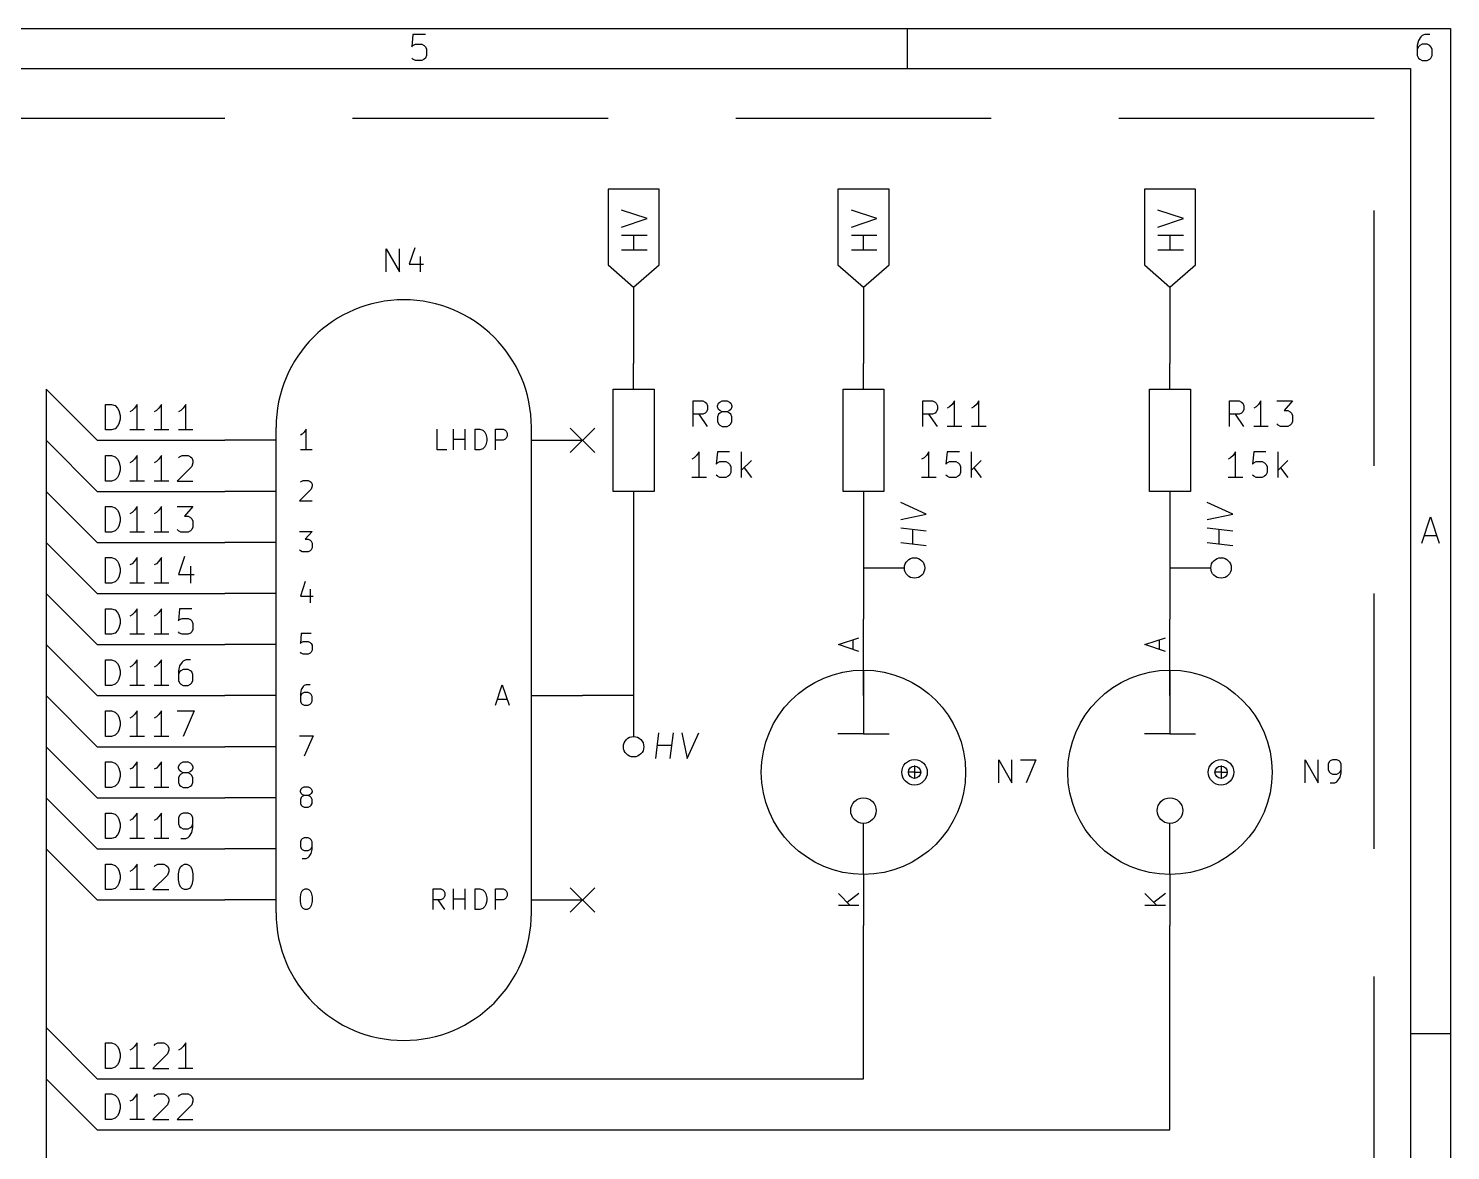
# Model space of a CAD drawing. Extents: x 0.4 to 11.3, y -7.9 to -0.4.
# Drawn here: x 8.515 to 11.299, y -2.591 to -0.394 of the extents above; entities that cross this region are included whole.
import ezdxf

# ---------------------------------------------------------------- set-up
doc = ezdxf.new("R2010")
doc.units = 0
doc.header["$MEASUREMENT"] = 0
doc.linetypes.add('DASHED', pattern=[0.75, 0.5, -0.25])
for name, color, linetype in [('BLUE2', 5, 'CONTINUOUS'), ('BLUE3', 171, 'CONTINUOUS'), ('CYAN2', 4, 'CONTINUOUS'), ('GRAY1', 251, 'CONTINUOUS'), ('GREEN3', 91, 'CONTINUOUS'), ('RED2', 1, 'CONTINUOUS'), ('RED3', 11, 'CONTINUOUS')]:
    doc.layers.add(name, color=color, linetype=linetype)

msp = doc.modelspace()

# ---------------------------------------------------------------- linework, layer by layer
at = {"layer": 'BLUE2', "linetype": 'CONTINUOUS'}
for p, q in [((8.55, -1.1), (8.55, -1.2)), ((9.576, -1.176), (9.624, -1.224)), ((9.624, -1.176), (9.576, -1.224)), ((8.55, -1.2), (8.55, -1.3)), ((8.55, -1.3), (8.55, -1.4)), ((8.55, -1.4), (8.55, -1.5)), ((8.55, -1.5), (8.55, -1.6)), ((8.55, -1.6), (8.55, -1.7)), ((8.55, -1.7), (8.55, -1.8)), ((8.55, -1.8), (8.55, -1.9)), ((8.55, -1.9), (8.55, -2)), ((8.55, -2), (8.55, -2.35)), ((9.576, -2.076), (9.624, -2.124)), ((9.624, -2.076), (9.576, -2.124)), ((8.55, -2.35), (8.55, -2.45)), ((8.55, -2.45), (8.55, -2.95))]:
    msp.add_line(p, q, dxfattribs=at)
at = {"layer": 'BLUE3', "linetype": 'DASHED'}
for p, q in [((11.15, -0.57), (5.3, -0.57)), ((11.15, -6.5), (11.15, -0.57))]:
    msp.add_line(p, q, dxfattribs=at)
at = {"layer": 'CYAN2', "linetype": 'CONTINUOUS'}
for p, q in [((9.2157, -0.8705), (9.2157, -0.8255)), ((9.2157, -0.8255), (9.2414, -0.8705)), ((9.2414, -0.8705), (9.2414, -0.8255)), ((9.2714, -0.8234), (9.2607, -0.8555)), ((9.2607, -0.8555), (9.2886, -0.8555)), ((9.2821, -0.8405), (9.2821, -0.8705)), ((9.8163, -1.1728), (9.8163, -1.1228)), ((9.8163, -1.1228), (9.8353, -1.1228)), ((9.8353, -1.1228), (9.8401, -1.1252)), ((9.8401, -1.1252), (9.8425, -1.1276)), ((9.8425, -1.1276), (9.8449, -1.1323)), ((9.8449, -1.1395), (9.8425, -1.1442)), ((9.8449, -1.1323), (9.8449, -1.1395)), ((9.8639, -1.1323), (9.8663, -1.1276)), ((9.8639, -1.1347), (9.8639, -1.1323)), ((9.8663, -1.1395), (9.8639, -1.1347)), ((9.8663, -1.1276), (9.8687, -1.1252)), ((9.8687, -1.1418), (9.8663, -1.1395)), ((9.8687, -1.1252), (9.8734, -1.1228)), ((9.8734, -1.1228), (9.8829, -1.1228)), ((9.8829, -1.1228), (9.8877, -1.1252)), ((9.8877, -1.1252), (9.8901, -1.1276)), ((9.8901, -1.1395), (9.8877, -1.1418)), ((9.8901, -1.1276), (9.8925, -1.1323)), ((9.8925, -1.1347), (9.8901, -1.1395)), ((9.8925, -1.1323), (9.8925, -1.1347)), ((10.2663, -1.1728), (10.2663, -1.1228)), ((10.2663, -1.1228), (10.2853, -1.1228)), ((10.2853, -1.1228), (10.2901, -1.1252)), ((10.2901, -1.1252), (10.2925, -1.1276)), ((10.2925, -1.1276), (10.2949, -1.1323)), ((10.2949, -1.1395), (10.2925, -1.1442)), ((10.2949, -1.1323), (10.2949, -1.1395)), ((10.3187, -1.1347), (10.3139, -1.1371)), ((10.3234, -1.1299), (10.3187, -1.1347)), ((10.3282, -1.1228), (10.3234, -1.1299)), ((10.3282, -1.1728), (10.3282, -1.1228)), ((10.3663, -1.1347), (10.3615, -1.1371)), ((10.371, -1.1299), (10.3663, -1.1347)), ((10.3758, -1.1228), (10.371, -1.1299)), ((10.3758, -1.1728), (10.3758, -1.1228)), ((10.8663, -1.1728), (10.8663, -1.1228)), ((10.8663, -1.1228), (10.8853, -1.1228)), ((10.8853, -1.1228), (10.8901, -1.1252)), ((10.8901, -1.1252), (10.8925, -1.1276)), ((10.8925, -1.1276), (10.8949, -1.1323)), ((10.8949, -1.1395), (10.8925, -1.1442)), ((10.8949, -1.1323), (10.8949, -1.1395)), ((10.9187, -1.1347), (10.9139, -1.1371)), ((10.9234, -1.1299), (10.9187, -1.1347)), ((10.9282, -1.1228), (10.9234, -1.1299)), ((10.9282, -1.1728), (10.9282, -1.1228)), ((10.9591, -1.1228), (10.9901, -1.1228)), ((10.9901, -1.1228), (10.9734, -1.1418)), ((9.8353, -1.149), (9.8163, -1.149)), ((9.8449, -1.1728), (9.8282, -1.149)), ((9.8401, -1.1466), (9.8353, -1.149)), ((9.8425, -1.1442), (9.8401, -1.1466)), ((9.8663, -1.149), (9.8639, -1.1538)), ((9.8639, -1.1538), (9.8639, -1.1633)), ((9.8639, -1.1633), (9.8663, -1.168)), ((9.8687, -1.1466), (9.8663, -1.149)), ((9.8663, -1.168), (9.8687, -1.1704)), ((9.8734, -1.1442), (9.8687, -1.1418)), ((9.8734, -1.1442), (9.8687, -1.1466)), ((9.8829, -1.1442), (9.8734, -1.1442)), ((9.8877, -1.1418), (9.8829, -1.1442)), ((9.8877, -1.1466), (9.8829, -1.1442)), ((9.8901, -1.149), (9.8877, -1.1466)), ((9.8877, -1.1704), (9.8901, -1.168)), ((9.8925, -1.1538), (9.8901, -1.149)), ((9.8901, -1.168), (9.8925, -1.1633)), ((9.8925, -1.1633), (9.8925, -1.1538)), ((10.2853, -1.149), (10.2663, -1.149)), ((10.2949, -1.1728), (10.2782, -1.149)), ((10.2901, -1.1466), (10.2853, -1.149)), ((10.2925, -1.1442), (10.2901, -1.1466)), ((10.8853, -1.149), (10.8663, -1.149)), ((10.8949, -1.1728), (10.8782, -1.149)), ((10.8901, -1.1466), (10.8853, -1.149)), ((10.8925, -1.1442), (10.8901, -1.1466)), ((10.9615, -1.1704), (10.9591, -1.168)), ((10.9734, -1.1418), (10.9806, -1.1418)), ((10.9806, -1.1418), (10.9853, -1.1442)), ((10.9853, -1.1442), (10.9877, -1.1466)), ((10.9877, -1.168), (10.9853, -1.1704)), ((10.9877, -1.1466), (10.9901, -1.1514)), ((10.9901, -1.1633), (10.9877, -1.168)), ((10.9901, -1.1514), (10.9901, -1.1633)), ((9.0514, -1.188), (9.0476, -1.1899)), ((9.0552, -1.1842), (9.0514, -1.188)), ((9.059, -1.1785), (9.0552, -1.1842)), ((9.059, -1.2185), (9.059, -1.1785)), ((9.3152, -1.2185), (9.3152, -1.1785)), ((9.3476, -1.2185), (9.3476, -1.1785)), ((9.3705, -1.2185), (9.3705, -1.1785)), ((9.3895, -1.2185), (9.3895, -1.1785)), ((9.3895, -1.1785), (9.399, -1.1785)), ((9.399, -1.1785), (9.4048, -1.1804)), ((9.4048, -1.1804), (9.4086, -1.1842)), ((9.4086, -1.1842), (9.4105, -1.188)), ((9.4105, -1.188), (9.4124, -1.1956)), ((9.4124, -1.1956), (9.4124, -1.2014)), ((9.4295, -1.2185), (9.4295, -1.1785)), ((9.4295, -1.1785), (9.4448, -1.1785)), ((9.4448, -1.1785), (9.4486, -1.1804)), ((9.4486, -1.1804), (9.4505, -1.1823)), ((9.4505, -1.1956), (9.4486, -1.1976)), ((9.4505, -1.1823), (9.4524, -1.1861)), ((9.4524, -1.1918), (9.4505, -1.1956)), ((9.4524, -1.1861), (9.4524, -1.1918)), ((9.8687, -1.1704), (9.8734, -1.1728)), ((9.8734, -1.1728), (9.8829, -1.1728)), ((9.8829, -1.1728), (9.8877, -1.1704)), ((10.3425, -1.1728), (10.3139, -1.1728)), ((10.3901, -1.1728), (10.3615, -1.1728)), ((10.9425, -1.1728), (10.9139, -1.1728)), ((10.9663, -1.1728), (10.9615, -1.1704)), ((10.9806, -1.1728), (10.9663, -1.1728)), ((10.9853, -1.1704), (10.9806, -1.1728)), ((9.0705, -1.2185), (9.0476, -1.2185)), ((9.3343, -1.2185), (9.3152, -1.2185)), ((9.3476, -1.1976), (9.3705, -1.1976)), ((9.399, -1.2185), (9.3895, -1.2185)), ((9.4048, -1.2166), (9.399, -1.2185)), ((9.4086, -1.2128), (9.4048, -1.2166)), ((9.4105, -1.209), (9.4086, -1.2128)), ((9.4124, -1.2014), (9.4105, -1.209)), ((9.4448, -1.1995), (9.4295, -1.1995)), ((9.4486, -1.1976), (9.4448, -1.1995)), ((9.8282, -1.2228), (9.8234, -1.2299)), ((9.8282, -1.2728), (9.8282, -1.2228)), ((9.8639, -1.2228), (9.8615, -1.2466)), ((9.8877, -1.2228), (9.8639, -1.2228)), ((9.9115, -1.2728), (9.9115, -1.2228)), ((10.2782, -1.2228), (10.2734, -1.2299)), ((10.2782, -1.2728), (10.2782, -1.2228)), ((10.3139, -1.2228), (10.3115, -1.2466)), ((10.3377, -1.2228), (10.3139, -1.2228)), ((10.3615, -1.2728), (10.3615, -1.2228)), ((10.8782, -1.2228), (10.8734, -1.2299)), ((10.8782, -1.2728), (10.8782, -1.2228)), ((10.9139, -1.2228), (10.9115, -1.2466)), ((10.9377, -1.2228), (10.9139, -1.2228)), ((10.9615, -1.2728), (10.9615, -1.2228)), ((9.8187, -1.2347), (9.8139, -1.2371)), ((9.8234, -1.2299), (9.8187, -1.2347)), ((9.8615, -1.2466), (9.8639, -1.2442)), ((9.8639, -1.2442), (9.8687, -1.2418)), ((9.8687, -1.2418), (9.8806, -1.2418)), ((9.8806, -1.2418), (9.8853, -1.2442)), ((9.8853, -1.2442), (9.8877, -1.2466)), ((9.8877, -1.2466), (9.8901, -1.2514)), ((9.8901, -1.2514), (9.8901, -1.2633)), ((9.9306, -1.2395), (9.9115, -1.2585)), ((10.2687, -1.2347), (10.2639, -1.2371)), ((10.2734, -1.2299), (10.2687, -1.2347)), ((10.3115, -1.2466), (10.3139, -1.2442)), ((10.3139, -1.2442), (10.3187, -1.2418)), ((10.3187, -1.2418), (10.3306, -1.2418)), ((10.3306, -1.2418), (10.3353, -1.2442)), ((10.3353, -1.2442), (10.3377, -1.2466)), ((10.3377, -1.2466), (10.3401, -1.2514)), ((10.3401, -1.2514), (10.3401, -1.2633)), ((10.3806, -1.2395), (10.3615, -1.2585)), ((10.8687, -1.2347), (10.8639, -1.2371)), ((10.8734, -1.2299), (10.8687, -1.2347)), ((10.9115, -1.2466), (10.9139, -1.2442)), ((10.9139, -1.2442), (10.9187, -1.2418)), ((10.9187, -1.2418), (10.9306, -1.2418)), ((10.9306, -1.2418), (10.9353, -1.2442)), ((10.9353, -1.2442), (10.9377, -1.2466)), ((10.9377, -1.2466), (10.9401, -1.2514)), ((10.9401, -1.2514), (10.9401, -1.2633)), ((10.9806, -1.2395), (10.9615, -1.2585)), ((9.0476, -1.2823), (9.0495, -1.2804)), ((9.0495, -1.2804), (9.0533, -1.2785)), ((9.0533, -1.2785), (9.0629, -1.2785)), ((9.0629, -1.2785), (9.0667, -1.2804)), ((9.0667, -1.2804), (9.0686, -1.2823)), ((9.8425, -1.2728), (9.8139, -1.2728)), ((9.8639, -1.2704), (9.8615, -1.268)), ((9.8687, -1.2728), (9.8639, -1.2704)), ((9.8806, -1.2728), (9.8687, -1.2728)), ((9.8853, -1.2704), (9.8806, -1.2728)), ((9.8877, -1.268), (9.8853, -1.2704)), ((9.8901, -1.2633), (9.8877, -1.268)), ((9.9163, -1.2538), (9.9306, -1.2728)), ((10.2925, -1.2728), (10.2639, -1.2728)), ((10.3139, -1.2704), (10.3115, -1.268)), ((10.3187, -1.2728), (10.3139, -1.2704)), ((10.3306, -1.2728), (10.3187, -1.2728)), ((10.3353, -1.2704), (10.3306, -1.2728)), ((10.3377, -1.268), (10.3353, -1.2704)), ((10.3401, -1.2633), (10.3377, -1.268)), ((10.3663, -1.2538), (10.3806, -1.2728)), ((10.8925, -1.2728), (10.8639, -1.2728)), ((10.9139, -1.2704), (10.9115, -1.268)), ((10.9187, -1.2728), (10.9139, -1.2704)), ((10.9306, -1.2728), (10.9187, -1.2728)), ((10.9353, -1.2704), (10.9306, -1.2728)), ((10.9377, -1.268), (10.9353, -1.2704)), ((10.9401, -1.2633), (10.9377, -1.268)), ((10.9663, -1.2538), (10.9806, -1.2728)), ((9.0686, -1.2956), (9.0457, -1.3185)), ((9.0686, -1.2823), (9.0705, -1.2861)), ((9.0705, -1.2899), (9.0686, -1.2956)), ((9.0705, -1.2861), (9.0705, -1.2899)), ((9.0457, -1.3185), (9.0705, -1.3185)), ((9.0457, -1.3785), (9.0705, -1.3785)), ((9.0705, -1.3785), (9.0571, -1.3937)), ((9.0476, -1.4166), (9.0457, -1.4147)), ((9.0514, -1.4185), (9.0476, -1.4166)), ((9.0629, -1.4185), (9.0514, -1.4185)), ((9.0571, -1.3937), (9.0629, -1.3937)), ((9.0629, -1.3937), (9.0667, -1.3956)), ((9.0667, -1.4166), (9.0629, -1.4185)), ((9.0667, -1.3956), (9.0686, -1.3976)), ((9.0686, -1.4147), (9.0667, -1.4166)), ((9.0686, -1.3976), (9.0705, -1.4014)), ((9.0705, -1.4109), (9.0686, -1.4147)), ((9.0705, -1.4014), (9.0705, -1.4109)), ((9.0571, -1.4766), (9.0476, -1.5052)), ((9.0667, -1.4918), (9.0667, -1.5185)), ((9.0476, -1.5052), (9.0724, -1.5052)), ((9.0495, -1.5785), (9.0476, -1.5976)), ((9.0686, -1.5785), (9.0495, -1.5785)), ((9.0476, -1.5976), (9.0495, -1.5956)), ((9.0495, -1.6166), (9.0476, -1.6147)), ((9.0495, -1.5956), (9.0533, -1.5937)), ((9.0533, -1.5937), (9.0629, -1.5937)), ((9.0629, -1.5937), (9.0667, -1.5956)), ((9.0667, -1.5956), (9.0686, -1.5976)), ((9.0686, -1.6147), (9.0667, -1.6166)), ((9.0686, -1.5976), (9.0705, -1.6014)), ((9.0705, -1.6109), (9.0686, -1.6147)), ((9.0705, -1.6014), (9.0705, -1.6109)), ((9.0533, -1.6185), (9.0495, -1.6166)), ((9.0629, -1.6185), (9.0533, -1.6185)), ((9.0667, -1.6166), (9.0629, -1.6185)), ((9.0495, -1.688), (9.0476, -1.6956)), ((9.0476, -1.6956), (9.0476, -1.7109)), ((9.0495, -1.6976), (9.0476, -1.7014)), ((9.0533, -1.6823), (9.0495, -1.688)), ((9.0514, -1.6956), (9.0495, -1.6976)), ((9.0552, -1.6937), (9.0514, -1.6956)), ((9.0552, -1.6804), (9.0533, -1.6823)), ((9.059, -1.6785), (9.0552, -1.6804)), ((9.0629, -1.6937), (9.0552, -1.6937)), ((9.0667, -1.6785), (9.059, -1.6785)), ((9.0667, -1.6956), (9.0629, -1.6937)), ((9.0686, -1.6976), (9.0667, -1.6956)), ((9.0705, -1.7014), (9.0686, -1.6976)), ((9.4295, -1.7185), (9.4429, -1.6785)), ((9.4429, -1.6785), (9.4562, -1.7185)), ((9.0476, -1.7109), (9.0495, -1.7147)), ((9.0495, -1.7147), (9.0514, -1.7166)), ((9.0514, -1.7166), (9.0552, -1.7185)), ((9.0552, -1.7185), (9.0629, -1.7185)), ((9.0629, -1.7185), (9.0667, -1.7166)), ((9.0667, -1.7166), (9.0686, -1.7147)), ((9.0686, -1.7147), (9.0705, -1.7109)), ((9.0705, -1.7109), (9.0705, -1.7014)), ((9.4333, -1.7071), (9.4524, -1.7071)), ((9.0457, -1.7785), (9.0724, -1.7785)), ((9.0724, -1.7785), (9.0552, -1.8185)), ((10.4147, -1.8705), (10.4147, -1.8255)), ((10.4147, -1.8255), (10.4404, -1.8705)), ((10.4404, -1.8705), (10.4404, -1.8255)), ((10.4575, -1.8255), (10.4875, -1.8255)), ((10.4875, -1.8255), (10.4682, -1.8705)), ((11.0147, -1.8705), (11.0147, -1.8255)), ((11.0147, -1.8255), (11.0404, -1.8705)), ((11.0404, -1.8705), (11.0404, -1.8255)), ((11.0618, -1.8298), (11.0597, -1.8341)), ((11.0597, -1.8341), (11.0597, -1.8448)), ((11.0639, -1.8277), (11.0618, -1.8298)), ((11.0682, -1.8255), (11.0639, -1.8277)), ((11.0768, -1.8255), (11.0682, -1.8255)), ((11.0811, -1.8277), (11.0768, -1.8255)), ((11.0832, -1.8298), (11.0811, -1.8277)), ((11.0854, -1.8341), (11.0832, -1.8298)), ((11.0854, -1.8512), (11.0854, -1.8341)), ((11.0597, -1.8448), (11.0618, -1.8491)), ((11.0618, -1.8491), (11.0639, -1.8512)), ((11.0639, -1.8512), (11.0682, -1.8534)), ((11.0682, -1.8534), (11.0768, -1.8534)), ((11.0768, -1.8534), (11.0811, -1.8512)), ((11.0789, -1.8662), (11.0832, -1.8598)), ((11.0811, -1.8512), (11.0832, -1.8491)), ((11.0832, -1.8491), (11.0854, -1.8448)), ((11.0832, -1.8598), (11.0854, -1.8512)), ((9.0476, -1.8861), (9.0495, -1.8823)), ((9.0476, -1.888), (9.0476, -1.8861)), ((9.0495, -1.8918), (9.0476, -1.888)), ((9.0495, -1.8823), (9.0514, -1.8804)), ((9.0514, -1.8937), (9.0495, -1.8918)), ((9.0514, -1.8804), (9.0552, -1.8785)), ((9.0552, -1.8785), (9.0629, -1.8785)), ((9.0629, -1.8785), (9.0667, -1.8804)), ((9.0667, -1.8804), (9.0686, -1.8823)), ((9.0686, -1.8918), (9.0667, -1.8937)), ((9.0686, -1.8823), (9.0705, -1.8861)), ((9.0705, -1.888), (9.0686, -1.8918)), ((9.0705, -1.8861), (9.0705, -1.888)), ((11.0639, -1.8705), (11.0725, -1.8705)), ((11.0725, -1.8705), (11.0768, -1.8684)), ((11.0768, -1.8684), (11.0789, -1.8662)), ((9.0495, -1.8995), (9.0476, -1.9033)), ((9.0476, -1.9033), (9.0476, -1.9109)), ((9.0476, -1.9109), (9.0495, -1.9147)), ((9.0514, -1.8976), (9.0495, -1.8995)), ((9.0495, -1.9147), (9.0514, -1.9166)), ((9.0552, -1.8956), (9.0514, -1.8937)), ((9.0552, -1.8956), (9.0514, -1.8976)), ((9.0514, -1.9166), (9.0552, -1.9185)), ((9.0629, -1.8956), (9.0552, -1.8956)), ((9.0552, -1.9185), (9.0629, -1.9185)), ((9.0667, -1.8937), (9.0629, -1.8956)), ((9.0667, -1.8976), (9.0629, -1.8956)), ((9.0629, -1.9185), (9.0667, -1.9166)), ((9.0686, -1.8995), (9.0667, -1.8976)), ((9.0667, -1.9166), (9.0686, -1.9147)), ((9.0705, -1.9033), (9.0686, -1.8995)), ((9.0686, -1.9147), (9.0705, -1.9109)), ((9.0705, -1.9109), (9.0705, -1.9033)), ((9.0495, -1.9823), (9.0476, -1.9861)), ((9.0476, -1.9861), (9.0476, -1.9956)), ((9.0476, -1.9956), (9.0495, -1.9995)), ((9.0514, -1.9804), (9.0495, -1.9823)), ((9.0495, -1.9995), (9.0514, -2.0014)), ((9.0552, -1.9785), (9.0514, -1.9804)), ((9.0514, -2.0014), (9.0552, -2.0033)), ((9.0629, -1.9785), (9.0552, -1.9785)), ((9.0552, -2.0033), (9.0629, -2.0033)), ((9.0667, -1.9804), (9.0629, -1.9785)), ((9.0629, -2.0033), (9.0667, -2.0014)), ((9.0686, -1.9823), (9.0667, -1.9804)), ((9.0667, -2.0014), (9.0686, -1.9995)), ((9.0705, -1.9861), (9.0686, -1.9823)), ((9.0686, -1.9995), (9.0705, -1.9956)), ((9.0686, -2.009), (9.0705, -2.0014)), ((9.0705, -2.0014), (9.0705, -1.9861)), ((9.0514, -2.0185), (9.059, -2.0185)), ((9.059, -2.0185), (9.0629, -2.0166)), ((9.0629, -2.0166), (9.0648, -2.0147)), ((9.0648, -2.0147), (9.0686, -2.009)), ((9.0476, -2.0937), (9.0495, -2.0861)), ((9.0495, -2.0861), (9.0514, -2.0823)), ((9.0514, -2.0823), (9.0533, -2.0804)), ((9.0533, -2.0804), (9.0571, -2.0785)), ((9.0571, -2.0785), (9.0609, -2.0785)), ((9.0609, -2.0785), (9.0648, -2.0804)), ((9.0648, -2.0804), (9.0667, -2.0823)), ((9.0667, -2.0823), (9.0686, -2.0861)), ((9.0686, -2.0861), (9.0705, -2.0937)), ((9.3076, -2.1185), (9.3076, -2.0785)), ((9.3076, -2.0785), (9.3229, -2.0785)), ((9.3229, -2.0785), (9.3267, -2.0804)), ((9.3267, -2.0804), (9.3286, -2.0823)), ((9.3286, -2.0823), (9.3305, -2.0861)), ((9.3305, -2.0861), (9.3305, -2.0918)), ((9.3476, -2.1185), (9.3476, -2.0785)), ((9.3705, -2.1185), (9.3705, -2.0785)), ((9.3895, -2.1185), (9.3895, -2.0785)), ((9.3895, -2.0785), (9.399, -2.0785)), ((9.399, -2.0785), (9.4048, -2.0804)), ((9.4048, -2.0804), (9.4086, -2.0842)), ((9.4086, -2.0842), (9.4105, -2.088)), ((9.4295, -2.1185), (9.4295, -2.0785)), ((9.4295, -2.0785), (9.4448, -2.0785)), ((9.4448, -2.0785), (9.4486, -2.0804)), ((9.4486, -2.0804), (9.4505, -2.0823)), ((9.4505, -2.0823), (9.4524, -2.0861)), ((9.4524, -2.0861), (9.4524, -2.0918)), ((9.0476, -2.1033), (9.0476, -2.0937)), ((9.0495, -2.1109), (9.0476, -2.1033)), ((9.0514, -2.1147), (9.0495, -2.1109)), ((9.0533, -2.1166), (9.0514, -2.1147)), ((9.0667, -2.1147), (9.0648, -2.1166)), ((9.0686, -2.1109), (9.0667, -2.1147)), ((9.0705, -2.1033), (9.0686, -2.1109)), ((9.0705, -2.0937), (9.0705, -2.1033)), ((9.3229, -2.0995), (9.3076, -2.0995)), ((9.3305, -2.1185), (9.3171, -2.0995)), ((9.3267, -2.0976), (9.3229, -2.0995)), ((9.3286, -2.0956), (9.3267, -2.0976)), ((9.3305, -2.0918), (9.3286, -2.0956)), ((9.3476, -2.0976), (9.3705, -2.0976)), ((9.4086, -2.1128), (9.4048, -2.1166)), ((9.4105, -2.109), (9.4086, -2.1128)), ((9.4105, -2.088), (9.4124, -2.0956)), ((9.4124, -2.1014), (9.4105, -2.109)), ((9.4124, -2.0956), (9.4124, -2.1014)), ((9.4448, -2.0995), (9.4295, -2.0995)), ((9.4486, -2.0976), (9.4448, -2.0995)), ((9.4505, -2.0956), (9.4486, -2.0976)), ((9.4524, -2.0918), (9.4505, -2.0956)), ((9.0571, -2.1185), (9.0533, -2.1166)), ((9.0609, -2.1185), (9.0571, -2.1185)), ((9.0648, -2.1166), (9.0609, -2.1185)), ((9.399, -2.1185), (9.3895, -2.1185)), ((9.4048, -2.1166), (9.399, -2.1185))]:
    msp.add_line(p, q, dxfattribs=at)
at = {"layer": 'GRAY1', "linetype": 'CONTINUOUS'}
for p, q in [((8.666, -1.1798), (8.666, -1.1298)), ((8.666, -1.1298), (8.6779, -1.1298)), ((8.6779, -1.1298), (8.6851, -1.1322)), ((8.6851, -1.1322), (8.6898, -1.1369)), ((8.6898, -1.1369), (8.6922, -1.1417)), ((8.7232, -1.1369), (8.7184, -1.1417)), ((8.7279, -1.1298), (8.7232, -1.1369)), ((8.7279, -1.1798), (8.7279, -1.1298)), ((8.7708, -1.1369), (8.766, -1.1417)), ((8.7755, -1.1298), (8.7708, -1.1369)), ((8.7755, -1.1798), (8.7755, -1.1298)), ((8.8184, -1.1369), (8.8136, -1.1417)), ((8.8232, -1.1298), (8.8184, -1.1369)), ((8.8232, -1.1798), (8.8232, -1.1298)), ((8.6922, -1.1679), (8.6898, -1.1727)), ((8.6922, -1.1417), (8.6946, -1.1512)), ((8.6946, -1.1584), (8.6922, -1.1679)), ((8.6946, -1.1512), (8.6946, -1.1584)), ((8.7184, -1.1417), (8.7136, -1.1441)), ((8.766, -1.1417), (8.7613, -1.1441)), ((8.8136, -1.1417), (8.8089, -1.1441)), ((8.6779, -1.1798), (8.666, -1.1798)), ((8.6851, -1.1774), (8.6779, -1.1798)), ((8.6898, -1.1727), (8.6851, -1.1774)), ((8.7422, -1.1798), (8.7136, -1.1798)), ((8.7898, -1.1798), (8.7613, -1.1798)), ((8.8374, -1.1798), (8.8089, -1.1798)), ((8.666, -1.2798), (8.666, -1.2298)), ((8.666, -1.2298), (8.6779, -1.2298)), ((8.6779, -1.2298), (8.6851, -1.2322)), ((8.6851, -1.2322), (8.6898, -1.2369)), ((8.6898, -1.2369), (8.6922, -1.2417)), ((8.6922, -1.2417), (8.6946, -1.2512)), ((8.6946, -1.2512), (8.6946, -1.2584)), ((8.7184, -1.2417), (8.7136, -1.2441)), ((8.7232, -1.2369), (8.7184, -1.2417)), ((8.7279, -1.2298), (8.7232, -1.2369)), ((8.7279, -1.2798), (8.7279, -1.2298)), ((8.766, -1.2417), (8.7613, -1.2441)), ((8.7708, -1.2369), (8.766, -1.2417)), ((8.7755, -1.2298), (8.7708, -1.2369)), ((8.7755, -1.2798), (8.7755, -1.2298)), ((8.8351, -1.2512), (8.8065, -1.2798)), ((8.8089, -1.2346), (8.8112, -1.2322)), ((8.8112, -1.2322), (8.816, -1.2298)), ((8.816, -1.2298), (8.8279, -1.2298)), ((8.8279, -1.2298), (8.8327, -1.2322)), ((8.8327, -1.2322), (8.8351, -1.2346)), ((8.8351, -1.2346), (8.8374, -1.2393)), ((8.8374, -1.2441), (8.8351, -1.2512)), ((8.8374, -1.2393), (8.8374, -1.2441)), ((8.6779, -1.2798), (8.666, -1.2798)), ((8.6851, -1.2774), (8.6779, -1.2798)), ((8.6898, -1.2727), (8.6851, -1.2774)), ((8.6922, -1.2679), (8.6898, -1.2727)), ((8.6946, -1.2584), (8.6922, -1.2679)), ((8.7422, -1.2798), (8.7136, -1.2798)), ((8.7898, -1.2798), (8.7613, -1.2798)), ((8.8065, -1.2798), (8.8374, -1.2798)), ((8.666, -1.3798), (8.666, -1.3298)), ((8.666, -1.3298), (8.6779, -1.3298)), ((8.6779, -1.3298), (8.6851, -1.3322)), ((8.6851, -1.3322), (8.6898, -1.3369)), ((8.7279, -1.3298), (8.7232, -1.3369)), ((8.7279, -1.3798), (8.7279, -1.3298)), ((8.7755, -1.3298), (8.7708, -1.3369)), ((8.7755, -1.3798), (8.7755, -1.3298)), ((8.8065, -1.3298), (8.8374, -1.3298)), ((8.8374, -1.3298), (8.8208, -1.3488)), ((10.2728, -1.3449), (10.2228, -1.322)), ((10.8728, -1.3449), (10.8228, -1.322)), ((8.6898, -1.3369), (8.6922, -1.3417)), ((8.6922, -1.3417), (8.6946, -1.3512)), ((8.6946, -1.3584), (8.6922, -1.3679)), ((8.6946, -1.3512), (8.6946, -1.3584)), ((8.7184, -1.3417), (8.7136, -1.3441)), ((8.7232, -1.3369), (8.7184, -1.3417)), ((8.766, -1.3417), (8.7613, -1.3441)), ((8.7708, -1.3369), (8.766, -1.3417)), ((8.8208, -1.3488), (8.8279, -1.3488)), ((8.8279, -1.3488), (8.8327, -1.3512)), ((8.8327, -1.3512), (8.8351, -1.3536)), ((8.8351, -1.3536), (8.8374, -1.3584)), ((8.8374, -1.3584), (8.8374, -1.3703)), ((10.2228, -1.3553), (10.2728, -1.3449)), ((10.8228, -1.3553), (10.8728, -1.3449)), ((8.6779, -1.3798), (8.666, -1.3798)), ((8.6851, -1.3774), (8.6779, -1.3798)), ((8.6898, -1.3727), (8.6851, -1.3774)), ((8.6922, -1.3679), (8.6898, -1.3727)), ((8.7422, -1.3798), (8.7136, -1.3798)), ((8.7898, -1.3798), (8.7613, -1.3798)), ((8.8089, -1.3774), (8.8065, -1.375)), ((8.8136, -1.3798), (8.8089, -1.3774)), ((8.8279, -1.3798), (8.8136, -1.3798)), ((8.8327, -1.3774), (8.8279, -1.3798)), ((8.8351, -1.375), (8.8327, -1.3774)), ((8.8374, -1.3703), (8.8351, -1.375)), ((10.2728, -1.3782), (10.2228, -1.372)), ((10.2466, -1.4035), (10.2466, -1.3749)), ((10.8728, -1.3782), (10.8228, -1.372)), ((10.8466, -1.4035), (10.8466, -1.3749)), ((10.2728, -1.4068), (10.2228, -1.4005)), ((10.8728, -1.4068), (10.8228, -1.4005)), ((8.666, -1.4798), (8.666, -1.4298)), ((8.666, -1.4298), (8.6779, -1.4298)), ((8.6779, -1.4298), (8.6851, -1.4322)), ((8.6851, -1.4322), (8.6898, -1.4369)), ((8.6898, -1.4369), (8.6922, -1.4417)), ((8.6922, -1.4417), (8.6946, -1.4512)), ((8.7184, -1.4417), (8.7136, -1.4441)), ((8.7232, -1.4369), (8.7184, -1.4417)), ((8.7279, -1.4298), (8.7232, -1.4369)), ((8.7279, -1.4798), (8.7279, -1.4298)), ((8.766, -1.4417), (8.7613, -1.4441)), ((8.7708, -1.4369), (8.766, -1.4417)), ((8.7755, -1.4298), (8.7708, -1.4369)), ((8.7755, -1.4798), (8.7755, -1.4298)), ((8.8208, -1.4274), (8.8089, -1.4631)), ((8.8327, -1.4465), (8.8327, -1.4798)), ((8.6898, -1.4727), (8.6851, -1.4774)), ((8.6922, -1.4679), (8.6898, -1.4727)), ((8.6946, -1.4584), (8.6922, -1.4679)), ((8.6946, -1.4512), (8.6946, -1.4584)), ((8.8089, -1.4631), (8.8398, -1.4631)), ((10.15, -1.45), (10.23, -1.45)), ((10.75, -1.45), (10.83, -1.45)), ((8.6779, -1.4798), (8.666, -1.4798)), ((8.6851, -1.4774), (8.6779, -1.4798)), ((8.7422, -1.4798), (8.7136, -1.4798)), ((8.7898, -1.4798), (8.7613, -1.4798)), ((8.666, -1.5798), (8.666, -1.5298)), ((8.666, -1.5298), (8.6779, -1.5298)), ((8.6779, -1.5298), (8.6851, -1.5322)), ((8.7279, -1.5298), (8.7232, -1.5369)), ((8.7279, -1.5798), (8.7279, -1.5298)), ((8.7755, -1.5298), (8.7708, -1.5369)), ((8.7755, -1.5798), (8.7755, -1.5298)), ((8.8112, -1.5298), (8.8089, -1.5536)), ((8.8351, -1.5298), (8.8112, -1.5298)), ((8.6851, -1.5322), (8.6898, -1.5369)), ((8.6898, -1.5369), (8.6922, -1.5417)), ((8.6922, -1.5417), (8.6946, -1.5512)), ((8.6946, -1.5584), (8.6922, -1.5679)), ((8.6946, -1.5512), (8.6946, -1.5584)), ((8.7184, -1.5417), (8.7136, -1.5441)), ((8.7232, -1.5369), (8.7184, -1.5417)), ((8.766, -1.5417), (8.7613, -1.5441)), ((8.7708, -1.5369), (8.766, -1.5417)), ((8.8089, -1.5536), (8.8112, -1.5512)), ((8.8112, -1.5512), (8.816, -1.5488)), ((8.816, -1.5488), (8.8279, -1.5488)), ((8.8279, -1.5488), (8.8327, -1.5512)), ((8.8327, -1.5512), (8.8351, -1.5536)), ((8.8351, -1.5536), (8.8374, -1.5584)), ((8.8374, -1.5584), (8.8374, -1.5703)), ((8.6779, -1.5798), (8.666, -1.5798)), ((8.6851, -1.5774), (8.6779, -1.5798)), ((8.6898, -1.5727), (8.6851, -1.5774)), ((8.6922, -1.5679), (8.6898, -1.5727)), ((8.7422, -1.5798), (8.7136, -1.5798)), ((8.7898, -1.5798), (8.7613, -1.5798)), ((8.8112, -1.5774), (8.8089, -1.575)), ((8.816, -1.5798), (8.8112, -1.5774)), ((8.8279, -1.5798), (8.816, -1.5798)), ((8.8327, -1.5774), (8.8279, -1.5798)), ((8.8351, -1.575), (8.8327, -1.5774)), ((8.8374, -1.5703), (8.8351, -1.575)), ((8.666, -1.6798), (8.666, -1.6298)), ((8.666, -1.6298), (8.6779, -1.6298)), ((8.6779, -1.6298), (8.6851, -1.6322)), ((8.6851, -1.6322), (8.6898, -1.6369)), ((8.6898, -1.6369), (8.6922, -1.6417)), ((8.6922, -1.6417), (8.6946, -1.6512)), ((8.7184, -1.6417), (8.7136, -1.6441)), ((8.7232, -1.6369), (8.7184, -1.6417)), ((8.7279, -1.6298), (8.7232, -1.6369)), ((8.7279, -1.6798), (8.7279, -1.6298)), ((8.766, -1.6417), (8.7613, -1.6441)), ((8.7708, -1.6369), (8.766, -1.6417)), ((8.7755, -1.6298), (8.7708, -1.6369)), ((8.7755, -1.6798), (8.7755, -1.6298)), ((8.8112, -1.6417), (8.8089, -1.6512)), ((8.816, -1.6346), (8.8112, -1.6417)), ((8.8184, -1.6322), (8.816, -1.6346)), ((8.8232, -1.6298), (8.8184, -1.6322)), ((8.8327, -1.6298), (8.8232, -1.6298)), ((8.6922, -1.6679), (8.6898, -1.6727)), ((8.6946, -1.6584), (8.6922, -1.6679)), ((8.6946, -1.6512), (8.6946, -1.6584)), ((8.8089, -1.6512), (8.8089, -1.6703)), ((8.8112, -1.6536), (8.8089, -1.6584)), ((8.8089, -1.6703), (8.8112, -1.675)), ((8.8136, -1.6512), (8.8112, -1.6536)), ((8.8184, -1.6488), (8.8136, -1.6512)), ((8.8279, -1.6488), (8.8184, -1.6488)), ((8.8327, -1.6512), (8.8279, -1.6488)), ((8.8351, -1.6536), (8.8327, -1.6512)), ((8.8374, -1.6584), (8.8351, -1.6536)), ((8.8351, -1.675), (8.8374, -1.6703)), ((8.8374, -1.6703), (8.8374, -1.6584)), ((8.6779, -1.6798), (8.666, -1.6798)), ((8.6851, -1.6774), (8.6779, -1.6798)), ((8.6898, -1.6727), (8.6851, -1.6774)), ((8.7422, -1.6798), (8.7136, -1.6798)), ((8.7898, -1.6798), (8.7613, -1.6798)), ((8.8112, -1.675), (8.8136, -1.6774)), ((8.8136, -1.6774), (8.8184, -1.6798)), ((8.8184, -1.6798), (8.8279, -1.6798)), ((8.8279, -1.6798), (8.8327, -1.6774)), ((8.8327, -1.6774), (8.8351, -1.675)), ((9.7, -1.7), (9.7, -1.78)), ((8.666, -1.7798), (8.666, -1.7298)), ((8.666, -1.7298), (8.6779, -1.7298)), ((8.6779, -1.7298), (8.6851, -1.7322)), ((8.6851, -1.7322), (8.6898, -1.7369)), ((8.6898, -1.7369), (8.6922, -1.7417)), ((8.6922, -1.7417), (8.6946, -1.7512)), ((8.6946, -1.7512), (8.6946, -1.7584)), ((8.7184, -1.7417), (8.7136, -1.7441)), ((8.7232, -1.7369), (8.7184, -1.7417)), ((8.7279, -1.7298), (8.7232, -1.7369)), ((8.7279, -1.7798), (8.7279, -1.7298)), ((8.766, -1.7417), (8.7613, -1.7441)), ((8.7708, -1.7369), (8.766, -1.7417)), ((8.7755, -1.7298), (8.7708, -1.7369)), ((8.7755, -1.7798), (8.7755, -1.7298)), ((8.8065, -1.7298), (8.8398, -1.7298)), ((8.8398, -1.7298), (8.8184, -1.7798)), ((8.6779, -1.7798), (8.666, -1.7798)), ((8.6851, -1.7774), (8.6779, -1.7798)), ((8.6898, -1.7727), (8.6851, -1.7774)), ((8.6922, -1.7679), (8.6898, -1.7727)), ((8.6946, -1.7584), (8.6922, -1.7679)), ((8.7422, -1.7798), (8.7136, -1.7798)), ((8.7898, -1.7798), (8.7613, -1.7798)), ((9.7432, -1.8228), (9.7495, -1.7728)), ((9.7718, -1.8228), (9.778, -1.7728)), ((9.7947, -1.7728), (9.8051, -1.8228)), ((9.8051, -1.8228), (9.828, -1.7728)), ((9.7465, -1.7966), (9.7751, -1.7966)), ((8.666, -1.8798), (8.666, -1.8298)), ((8.666, -1.8298), (8.6779, -1.8298)), ((8.6779, -1.8298), (8.6851, -1.8322)), ((8.6851, -1.8322), (8.6898, -1.8369)), ((8.6898, -1.8369), (8.6922, -1.8417)), ((8.7232, -1.8369), (8.7184, -1.8417)), ((8.7279, -1.8298), (8.7232, -1.8369)), ((8.7279, -1.8798), (8.7279, -1.8298)), ((8.7708, -1.8369), (8.766, -1.8417)), ((8.7755, -1.8298), (8.7708, -1.8369)), ((8.7755, -1.8798), (8.7755, -1.8298)), ((8.8089, -1.8393), (8.8112, -1.8346)), ((8.8112, -1.8346), (8.8136, -1.8322)), ((8.8136, -1.8322), (8.8184, -1.8298)), ((8.8184, -1.8298), (8.8279, -1.8298)), ((8.8279, -1.8298), (8.8327, -1.8322)), ((8.8327, -1.8322), (8.8351, -1.8346)), ((8.8351, -1.8346), (8.8374, -1.8393)), ((8.6922, -1.8417), (8.6946, -1.8512)), ((8.6946, -1.8584), (8.6922, -1.8679)), ((8.6946, -1.8512), (8.6946, -1.8584)), ((8.7184, -1.8417), (8.7136, -1.8441)), ((8.766, -1.8417), (8.7613, -1.8441)), ((8.8089, -1.8417), (8.8089, -1.8393)), ((8.8112, -1.8465), (8.8089, -1.8417)), ((8.8112, -1.856), (8.8089, -1.8608)), ((8.8089, -1.8608), (8.8089, -1.8703)), ((8.8136, -1.8488), (8.8112, -1.8465)), ((8.8136, -1.8536), (8.8112, -1.856)), ((8.8184, -1.8512), (8.8136, -1.8488)), ((8.8184, -1.8512), (8.8136, -1.8536)), ((8.8279, -1.8512), (8.8184, -1.8512)), ((8.8327, -1.8488), (8.8279, -1.8512)), ((8.8327, -1.8536), (8.8279, -1.8512)), ((8.8351, -1.8465), (8.8327, -1.8488)), ((8.8351, -1.856), (8.8327, -1.8536)), ((8.8374, -1.8417), (8.8351, -1.8465)), ((8.8374, -1.8608), (8.8351, -1.856)), ((8.8374, -1.8393), (8.8374, -1.8417)), ((8.8374, -1.8703), (8.8374, -1.8608)), ((8.6779, -1.8798), (8.666, -1.8798)), ((8.6851, -1.8774), (8.6779, -1.8798)), ((8.6898, -1.8727), (8.6851, -1.8774)), ((8.6922, -1.8679), (8.6898, -1.8727)), ((8.7422, -1.8798), (8.7136, -1.8798)), ((8.7898, -1.8798), (8.7613, -1.8798)), ((8.8089, -1.8703), (8.8112, -1.875)), ((8.8112, -1.875), (8.8136, -1.8774)), ((8.8136, -1.8774), (8.8184, -1.8798)), ((8.8184, -1.8798), (8.8279, -1.8798)), ((8.8279, -1.8798), (8.8327, -1.8774)), ((8.8327, -1.8774), (8.8351, -1.875)), ((8.8351, -1.875), (8.8374, -1.8703)), ((8.666, -1.9798), (8.666, -1.9298)), ((8.666, -1.9298), (8.6779, -1.9298)), ((8.6779, -1.9298), (8.6851, -1.9322)), ((8.6851, -1.9322), (8.6898, -1.9369)), ((8.6898, -1.9369), (8.6922, -1.9417)), ((8.6922, -1.9417), (8.6946, -1.9512)), ((8.7184, -1.9417), (8.7136, -1.9441)), ((8.7232, -1.9369), (8.7184, -1.9417)), ((8.7279, -1.9298), (8.7232, -1.9369)), ((8.7279, -1.9798), (8.7279, -1.9298)), ((8.766, -1.9417), (8.7613, -1.9441)), ((8.7708, -1.9369), (8.766, -1.9417)), ((8.7755, -1.9298), (8.7708, -1.9369)), ((8.7755, -1.9798), (8.7755, -1.9298)), ((8.8112, -1.9346), (8.8089, -1.9393)), ((8.8089, -1.9393), (8.8089, -1.9512)), ((8.8136, -1.9322), (8.8112, -1.9346)), ((8.8184, -1.9298), (8.8136, -1.9322)), ((8.8279, -1.9298), (8.8184, -1.9298)), ((8.8327, -1.9322), (8.8279, -1.9298)), ((8.8351, -1.9346), (8.8327, -1.9322)), ((8.8374, -1.9393), (8.8351, -1.9346)), ((8.8374, -1.9584), (8.8374, -1.9393)), ((8.6898, -1.9727), (8.6851, -1.9774)), ((8.6922, -1.9679), (8.6898, -1.9727)), ((8.6946, -1.9584), (8.6922, -1.9679)), ((8.6946, -1.9512), (8.6946, -1.9584)), ((8.8089, -1.9512), (8.8112, -1.956)), ((8.8112, -1.956), (8.8136, -1.9584)), ((8.8136, -1.9584), (8.8184, -1.9608)), ((8.8184, -1.9608), (8.8279, -1.9608)), ((8.8279, -1.9608), (8.8327, -1.9584)), ((8.8279, -1.9774), (8.8303, -1.975)), ((8.8303, -1.975), (8.8351, -1.9679)), ((8.8327, -1.9584), (8.8351, -1.956)), ((8.8351, -1.956), (8.8374, -1.9512)), ((8.8351, -1.9679), (8.8374, -1.9584)), ((8.6779, -1.9798), (8.666, -1.9798)), ((8.6851, -1.9774), (8.6779, -1.9798)), ((8.7422, -1.9798), (8.7136, -1.9798)), ((8.7898, -1.9798), (8.7613, -1.9798)), ((8.8136, -1.9798), (8.8232, -1.9798)), ((8.8232, -1.9798), (8.8279, -1.9774)), ((8.666, -2.0798), (8.666, -2.0298)), ((8.666, -2.0298), (8.6779, -2.0298)), ((8.6779, -2.0298), (8.6851, -2.0322)), ((8.6851, -2.0322), (8.6898, -2.0369)), ((8.7279, -2.0298), (8.7232, -2.0369)), ((8.7279, -2.0798), (8.7279, -2.0298)), ((8.7613, -2.0346), (8.7636, -2.0322)), ((8.7636, -2.0322), (8.7684, -2.0298)), ((8.7684, -2.0298), (8.7803, -2.0298)), ((8.7803, -2.0298), (8.7851, -2.0322)), ((8.7851, -2.0322), (8.7874, -2.0346)), ((8.8136, -2.0346), (8.816, -2.0322)), ((8.816, -2.0322), (8.8208, -2.0298)), ((8.8208, -2.0298), (8.8255, -2.0298)), ((8.8255, -2.0298), (8.8303, -2.0322)), ((8.8303, -2.0322), (8.8327, -2.0346)), ((8.6898, -2.0369), (8.6922, -2.0417)), ((8.6922, -2.0417), (8.6946, -2.0512)), ((8.6946, -2.0584), (8.6922, -2.0679)), ((8.6946, -2.0512), (8.6946, -2.0584)), ((8.7184, -2.0417), (8.7136, -2.0441)), ((8.7232, -2.0369), (8.7184, -2.0417)), ((8.7874, -2.0512), (8.7589, -2.0798)), ((8.7874, -2.0346), (8.7898, -2.0393)), ((8.7898, -2.0441), (8.7874, -2.0512)), ((8.7898, -2.0393), (8.7898, -2.0441)), ((8.8089, -2.0488), (8.8112, -2.0393)), ((8.8089, -2.0608), (8.8089, -2.0488)), ((8.8112, -2.0393), (8.8136, -2.0346)), ((8.8327, -2.0346), (8.8351, -2.0393)), ((8.8351, -2.0393), (8.8374, -2.0488)), ((8.8374, -2.0488), (8.8374, -2.0608)), ((8.6779, -2.0798), (8.666, -2.0798)), ((8.6851, -2.0774), (8.6779, -2.0798)), ((8.6898, -2.0727), (8.6851, -2.0774)), ((8.6922, -2.0679), (8.6898, -2.0727)), ((8.7422, -2.0798), (8.7136, -2.0798)), ((8.7589, -2.0798), (8.7898, -2.0798)), ((8.8112, -2.0703), (8.8089, -2.0608)), ((8.8136, -2.075), (8.8112, -2.0703)), ((8.816, -2.0774), (8.8136, -2.075)), ((8.8208, -2.0798), (8.816, -2.0774)), ((8.8255, -2.0798), (8.8208, -2.0798)), ((8.8303, -2.0774), (8.8255, -2.0798)), ((8.8327, -2.075), (8.8303, -2.0774)), ((8.8351, -2.0703), (8.8327, -2.075)), ((8.8374, -2.0608), (8.8351, -2.0703)), ((8.666, -2.4298), (8.666, -2.3798)), ((8.666, -2.3798), (8.6779, -2.3798)), ((8.6779, -2.3798), (8.6851, -2.3822)), ((8.6851, -2.3822), (8.6898, -2.3869)), ((8.6898, -2.3869), (8.6922, -2.3917)), ((8.6922, -2.3917), (8.6946, -2.4012)), ((8.7184, -2.3917), (8.7136, -2.3941)), ((8.7232, -2.3869), (8.7184, -2.3917)), ((8.7279, -2.3798), (8.7232, -2.3869)), ((8.7279, -2.4298), (8.7279, -2.3798)), ((8.7613, -2.3846), (8.7636, -2.3822)), ((8.7636, -2.3822), (8.7684, -2.3798)), ((8.7684, -2.3798), (8.7803, -2.3798)), ((8.7803, -2.3798), (8.7851, -2.3822)), ((8.7851, -2.3822), (8.7874, -2.3846)), ((8.7874, -2.3846), (8.7898, -2.3893)), ((8.7898, -2.3941), (8.7874, -2.4012)), ((8.7898, -2.3893), (8.7898, -2.3941)), ((8.8136, -2.3917), (8.8089, -2.3941)), ((8.8184, -2.3869), (8.8136, -2.3917)), ((8.8232, -2.3798), (8.8184, -2.3869)), ((8.8232, -2.4298), (8.8232, -2.3798)), ((8.6922, -2.4179), (8.6898, -2.4227)), ((8.6946, -2.4084), (8.6922, -2.4179)), ((8.6946, -2.4012), (8.6946, -2.4084)), ((8.7874, -2.4012), (8.7589, -2.4298)), ((8.6779, -2.4298), (8.666, -2.4298)), ((8.6851, -2.4274), (8.6779, -2.4298)), ((8.6898, -2.4227), (8.6851, -2.4274)), ((8.7422, -2.4298), (8.7136, -2.4298)), ((8.7589, -2.4298), (8.7898, -2.4298)), ((8.8374, -2.4298), (8.8089, -2.4298)), ((8.666, -2.5298), (8.666, -2.4798)), ((8.666, -2.4798), (8.6779, -2.4798)), ((8.6779, -2.4798), (8.6851, -2.4822)), ((8.6851, -2.4822), (8.6898, -2.4869)), ((8.6898, -2.4869), (8.6922, -2.4917)), ((8.6922, -2.4917), (8.6946, -2.5012)), ((8.6946, -2.5012), (8.6946, -2.5084)), ((8.7184, -2.4917), (8.7136, -2.4941)), ((8.7232, -2.4869), (8.7184, -2.4917)), ((8.7279, -2.4798), (8.7232, -2.4869)), ((8.7279, -2.5298), (8.7279, -2.4798)), ((8.7874, -2.5012), (8.7589, -2.5298)), ((8.7613, -2.4846), (8.7636, -2.4822)), ((8.7636, -2.4822), (8.7684, -2.4798)), ((8.7684, -2.4798), (8.7803, -2.4798)), ((8.7803, -2.4798), (8.7851, -2.4822)), ((8.7851, -2.4822), (8.7874, -2.4846)), ((8.7874, -2.4846), (8.7898, -2.4893)), ((8.7898, -2.4941), (8.7874, -2.5012)), ((8.7898, -2.4893), (8.7898, -2.4941)), ((8.8351, -2.5012), (8.8065, -2.5298)), ((8.8089, -2.4846), (8.8112, -2.4822)), ((8.8112, -2.4822), (8.816, -2.4798)), ((8.816, -2.4798), (8.8279, -2.4798)), ((8.8279, -2.4798), (8.8327, -2.4822)), ((8.8327, -2.4822), (8.8351, -2.4846)), ((8.8351, -2.4846), (8.8374, -2.4893)), ((8.8374, -2.4941), (8.8351, -2.5012)), ((8.8374, -2.4893), (8.8374, -2.4941)), ((8.6779, -2.5298), (8.666, -2.5298)), ((8.6851, -2.5274), (8.6779, -2.5298)), ((8.6898, -2.5227), (8.6851, -2.5274)), ((8.6922, -2.5179), (8.6898, -2.5227)), ((8.6946, -2.5084), (8.6922, -2.5179)), ((8.7422, -2.5298), (8.7136, -2.5298)), ((8.7589, -2.5298), (8.7898, -2.5298)), ((8.8065, -2.5298), (8.8374, -2.5298))]:
    msp.add_line(p, q, dxfattribs=at)
at = {"layer": 'GRAY1'}
for centre in [(10.25, -1.45), (10.85, -1.45), (9.7, -1.8)]:
    msp.add_circle(centre, 0.02, dxfattribs=at)
at = {"layer": 'GREEN3', "linetype": 'CONTINUOUS'}
for p, q in [((9.7, -0.9), (9.7, -1.05)), ((10.15, -0.9), (10.15, -1.05)), ((10.75, -0.9), (10.75, -1.05)), ((8.55, -1.1), (8.65, -1.2)), ((8.55, -1.2), (8.65, -1.3)), ((8.65, -1.2), (8.9, -1.2)), ((8.55, -1.3), (8.65, -1.4)), ((8.65, -1.3), (8.9, -1.3)), ((9.7, -1.35), (9.7, -1.7)), ((10.15, -1.35), (10.15, -1.55)), ((10.75, -1.35), (10.75, -1.55)), ((8.55, -1.4), (8.65, -1.5)), ((8.65, -1.4), (8.9, -1.4)), ((8.55, -1.5), (8.65, -1.6)), ((8.65, -1.5), (8.9, -1.5)), ((8.55, -1.6), (8.65, -1.7)), ((8.65, -1.6), (8.9, -1.6)), ((8.55, -1.7), (8.65, -1.8)), ((8.65, -1.7), (8.9, -1.7)), ((9.7, -1.7), (9.6, -1.7)), ((8.55, -1.8), (8.65, -1.9)), ((8.65, -1.8), (8.9, -1.8)), ((8.55, -1.9), (8.65, -2)), ((8.65, -1.9), (8.9, -1.9)), ((8.55, -2), (8.65, -2.1)), ((8.65, -2), (8.9, -2)), ((8.65, -2.1), (8.9, -2.1)), ((10.15, -2.45), (10.15, -2.15)), ((10.75, -2.55), (10.75, -2.15)), ((8.55, -2.35), (8.65, -2.45)), ((8.55, -2.45), (8.65, -2.55)), ((8.65, -2.45), (10.15, -2.45)), ((8.65, -2.55), (10.75, -2.55))]:
    msp.add_line(p, q, dxfattribs=at)
at = {"layer": 'RED2', "linetype": 'CONTINUOUS'}
for p, q in [((0.3937, -0.3937), (11.2993, -0.3937)), ((9.268, -0.4053), (9.2656, -0.4296)), ((9.2924, -0.4053), (9.268, -0.4053)), ((10.2362, -0.4724), (10.2362, -0.3937)), ((11.2365, -0.4174), (11.2341, -0.4272)), ((11.2414, -0.4101), (11.2365, -0.4174)), ((11.2439, -0.4077), (11.2414, -0.4101)), ((11.2487, -0.4053), (11.2439, -0.4077)), ((11.2585, -0.4053), (11.2487, -0.4053)), ((11.2993, -0.3937), (11.2993, -7.8743)), ((9.2656, -0.4296), (9.268, -0.4272)), ((9.268, -0.4272), (9.2729, -0.4248)), ((9.2729, -0.4248), (9.2851, -0.4248)), ((9.2851, -0.4248), (9.29, -0.4272)), ((9.29, -0.4272), (9.2924, -0.4296)), ((9.2924, -0.4296), (9.2948, -0.4345)), ((9.2948, -0.4345), (9.2948, -0.4467)), ((11.2341, -0.4272), (11.2341, -0.4467)), ((11.2365, -0.4296), (11.2341, -0.4345)), ((11.239, -0.4272), (11.2365, -0.4296)), ((11.2439, -0.4248), (11.239, -0.4272)), ((11.2536, -0.4248), (11.2439, -0.4248)), ((11.2585, -0.4272), (11.2536, -0.4248)), ((11.2609, -0.4296), (11.2585, -0.4272)), ((11.2633, -0.4345), (11.2609, -0.4296)), ((11.2633, -0.4467), (11.2633, -0.4345)), ((0.4724, -0.4724), (11.2206, -0.4724)), ((9.268, -0.454), (9.2656, -0.4516)), ((9.2729, -0.4564), (9.268, -0.454)), ((9.2851, -0.4564), (9.2729, -0.4564)), ((9.29, -0.454), (9.2851, -0.4564)), ((9.2924, -0.4516), (9.29, -0.454)), ((9.2948, -0.4467), (9.2924, -0.4516)), ((11.2206, -0.4724), (11.2206, -7.7956)), ((11.2341, -0.4467), (11.2365, -0.4516)), ((11.2365, -0.4516), (11.239, -0.454)), ((11.239, -0.454), (11.2439, -0.4564)), ((11.2439, -0.4564), (11.2536, -0.4564)), ((11.2536, -0.4564), (11.2585, -0.454)), ((11.2585, -0.454), (11.2609, -0.4516)), ((11.2609, -0.4516), (11.2633, -0.4467)), ((9.7, -0.7085), (9.65, -0.7085)), ((9.65, -0.7085), (9.65, -0.8562)), ((9.75, -0.7085), (9.7, -0.7085)), ((9.75, -0.8562), (9.75, -0.7085)), ((10.15, -0.7085), (10.1, -0.7085)), ((10.1, -0.7085), (10.1, -0.8562)), ((10.2, -0.7085), (10.15, -0.7085)), ((10.2, -0.8562), (10.2, -0.7085)), ((10.75, -0.7085), (10.7, -0.7085)), ((10.7, -0.7085), (10.7, -0.8562)), ((10.8, -0.7085), (10.75, -0.7085)), ((10.8, -0.8562), (10.8, -0.7085)), ((9.7264, -0.7658), (9.6764, -0.7492)), ((10.1764, -0.7658), (10.1264, -0.7492)), ((10.7764, -0.7658), (10.7264, -0.7492)), ((9.6764, -0.7825), (9.7264, -0.7658)), ((10.1264, -0.7825), (10.1764, -0.7658)), ((10.7264, -0.7825), (10.7764, -0.7658)), ((9.7264, -0.7992), (9.6764, -0.7992)), ((9.7002, -0.8277), (9.7002, -0.7992)), ((10.1764, -0.7992), (10.1264, -0.7992)), ((10.1502, -0.8277), (10.1502, -0.7992)), ((10.7764, -0.7992), (10.7264, -0.7992)), ((10.7502, -0.8277), (10.7502, -0.7992)), ((9.7264, -0.8277), (9.6764, -0.8277)), ((10.1764, -0.8277), (10.1264, -0.8277)), ((10.7764, -0.8277), (10.7264, -0.8277)), ((9.65, -0.8562), (9.7, -0.9)), ((9.7, -0.9), (9.75, -0.8562)), ((10.1, -0.8562), (10.15, -0.9)), ((10.15, -0.9), (10.2, -0.8562)), ((10.7, -0.8562), (10.75, -0.9)), ((10.75, -0.9), (10.8, -0.8562)), ((9.7, -1.1), (9.7, -1.05)), ((10.15, -1.1), (10.15, -1.05)), ((10.75, -1.1), (10.75, -1.05)), ((9.66, -1.3), (9.66, -1.1)), ((9.66, -1.1), (9.74, -1.1)), ((9.74, -1.1), (9.74, -1.3)), ((10.11, -1.3), (10.11, -1.1)), ((10.11, -1.1), (10.19, -1.1)), ((10.19, -1.1), (10.19, -1.3)), ((10.71, -1.3), (10.71, -1.1)), ((10.71, -1.1), (10.79, -1.1)), ((10.79, -1.1), (10.79, -1.3)), ((9, -2.125), (9, -1.175)), ((9.5, -2.125), (9.5, -1.175)), ((9, -1.2), (8.9, -1.2)), ((9.5, -1.2), (9.6, -1.2)), ((9, -1.3), (8.9, -1.3)), ((9.74, -1.3), (9.66, -1.3)), ((9.7, -1.3), (9.7, -1.35)), ((10.19, -1.3), (10.11, -1.3)), ((10.15, -1.3), (10.15, -1.35)), ((10.79, -1.3), (10.71, -1.3)), ((10.75, -1.3), (10.75, -1.35)), ((11.2429, -1.4013), (11.2599, -1.3501)), ((11.2599, -1.3501), (11.277, -1.4013)), ((11.2477, -1.3867), (11.2721, -1.3867)), ((9, -1.4), (8.9, -1.4)), ((9, -1.5), (8.9, -1.5)), ((10.15, -1.65), (10.15, -1.55)), ((10.75, -1.65), (10.75, -1.55)), ((9, -1.6), (8.9, -1.6)), ((10.15, -1.65), (10.15, -1.675)), ((10.15, -1.675), (10.15, -1.65)), ((10.75, -1.65), (10.75, -1.675)), ((10.75, -1.675), (10.75, -1.65)), ((10.15, -1.675), (10.15, -1.775)), ((10.15, -1.7), (10.15, -1.675)), ((10.75, -1.675), (10.75, -1.775)), ((10.75, -1.7), (10.75, -1.675)), ((9, -1.7), (8.9, -1.7)), ((9.5, -1.7), (9.6, -1.7)), ((10.15, -1.775), (10.1, -1.775)), ((10.15, -1.775), (10.2, -1.775)), ((10.75, -1.775), (10.7, -1.775)), ((10.75, -1.775), (10.8, -1.775)), ((9, -1.8), (8.9, -1.8)), ((10.25, -1.837), (10.25, -1.85)), ((10.85, -1.837), (10.85, -1.85)), ((10.25, -1.85), (10.238, -1.85)), ((10.25, -1.85), (10.262, -1.85)), ((10.25, -1.85), (10.25, -1.862)), ((10.85, -1.85), (10.838, -1.85)), ((10.85, -1.85), (10.862, -1.85)), ((10.85, -1.85), (10.85, -1.862)), ((9, -1.9), (8.9, -1.9)), ((10.15, -2.05), (10.15, -1.95)), ((10.75, -2.05), (10.75, -1.95)), ((9, -2), (8.9, -2)), ((10.15, -2.05), (10.15, -2.15)), ((10.75, -2.05), (10.75, -2.15)), ((9, -2.1), (8.9, -2.1)), ((9.5, -2.1), (9.6, -2.1)), ((11.2993, -2.3622), (11.2206, -2.3622))]:
    msp.add_line(p, q, dxfattribs=at)
at = {"layer": 'RED2'}
for centre, radius in [((10.15, -1.85), 0.2), ((10.75, -1.85), 0.2), ((10.25, -1.85), 0.025), ((10.85, -1.85), 0.025), ((10.25, -1.85), 0.012), ((10.85, -1.85), 0.012), ((10.15, -1.925), 0.025), ((10.75, -1.925), 0.025)]:
    msp.add_circle(centre, radius, dxfattribs=at)
for centre, start, end in [((9.25, -1.175), 0, 180), ((9.25, -2.125), 180, 360)]:
    msp.add_arc(centre, 0.25, start, end, dxfattribs=at)
at = {"layer": 'RED3', "linetype": 'CONTINUOUS'}
for p, q in [((10.1011, -1.6), (10.1411, -1.5867)), ((10.7011, -1.6), (10.7411, -1.5867)), ((10.1411, -1.6133), (10.1011, -1.6)), ((10.1297, -1.6095), (10.1297, -1.5905)), ((10.7411, -1.6133), (10.7011, -1.6)), ((10.7297, -1.6095), (10.7297, -1.5905)), ((10.1011, -2.0876), (10.124, -2.1105)), ((10.1411, -2.0876), (10.1182, -2.1048)), ((10.7011, -2.0876), (10.724, -2.1105)), ((10.7411, -2.0876), (10.7182, -2.1048)), ((10.1411, -2.1105), (10.1011, -2.1105)), ((10.7411, -2.1105), (10.7011, -2.1105))]:
    msp.add_line(p, q, dxfattribs=at)

doc.saveas('drawing.dxf')
